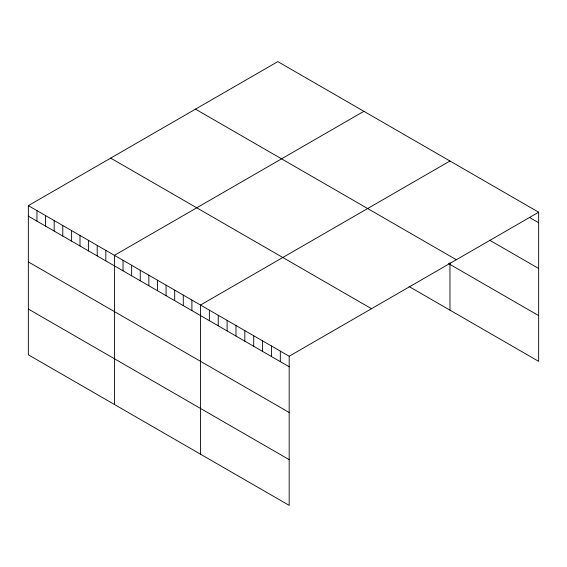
<?xml version="1.0" encoding="UTF-8"?>
<svg xmlns="http://www.w3.org/2000/svg" width="567" height="567" viewBox="0 0 567 567"><rect width="100%" height="100%" fill="white"/><g stroke="black" fill="none" stroke-linecap="round" stroke-linejoin="round"><path stroke-width="0.85" d="M28.35 205.644L289.184 356.232L289.184 505.381L28.35 354.793L28.35 205.644L277.816 61.619L538.65 212.207L538.65 361.356L409.083 286.548M363.894 111.309L114.428 255.341L114.428 404.491M449.964 161.007L200.498 305.032L200.498 454.181M289.184 356.232L538.65 212.207M529.784 217.615L538.65 222.732M489.874 240.316L538.65 268.482M195.495 109.147L456.329 259.736M448.532 263.584L538.65 315.613M110.671 158.115L371.505 308.703M28.35 216.169L289.184 366.764M28.35 261.919L289.184 412.507M28.35 309.05L289.184 459.639M449.964 262.698L449.964 310.156M280.318 351.115L280.318 361.64M271.444 345.998L271.444 356.523M262.578 340.873L262.578 351.405M253.711 335.756L253.711 346.281M244.838 330.632L244.838 341.164M235.971 325.515L235.971 336.04M227.105 320.398L227.105 330.922M218.238 315.273L218.238 325.798M209.365 310.156L209.365 320.681M191.894 300.063L191.894 310.588M183.283 295.095L183.283 305.62M174.679 290.127L174.679 300.652M166.067 285.158L166.067 295.683M157.463 280.19L157.463 290.715M148.852 275.215L148.852 285.747M140.247 270.246L140.247 280.778M131.643 265.278L131.643 275.803M123.032 260.31L123.032 270.835M105.816 250.373L105.816 260.898M97.212 245.398L97.212 255.93M88.601 240.429L88.601 250.961M79.997 235.461L79.997 245.986M71.385 230.493L71.385 241.018M62.781 225.524L62.781 236.049M54.17 220.556L54.17 231.081M45.566 215.58L45.566 226.113M36.954 210.612L36.954 221.144"/></g></svg>
